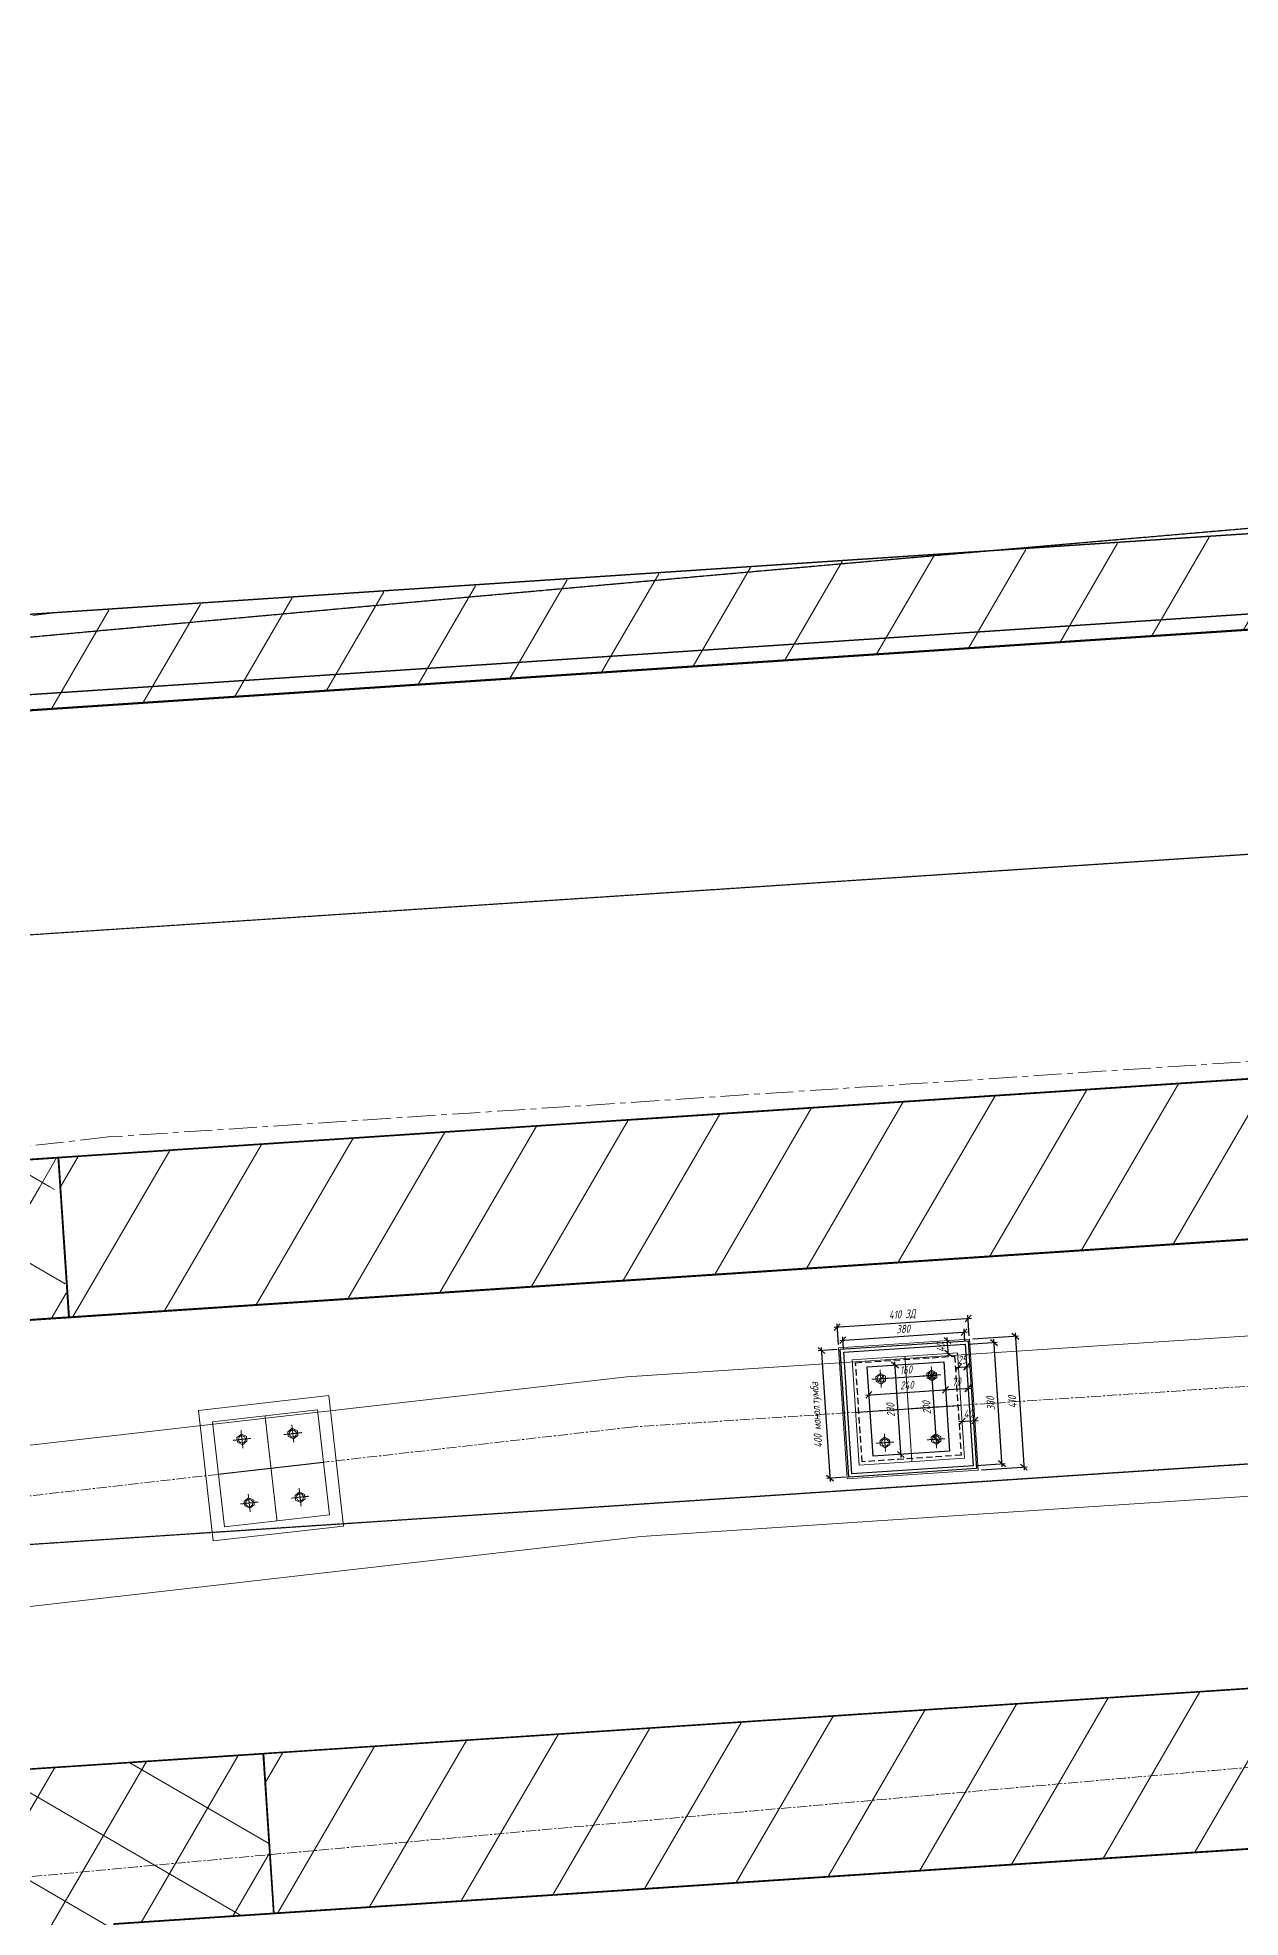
# Model space of a CAD drawing. Header units: millimetres. Extents: x 263685 to 14136308, y -2404013 to 2433772.
# Drawn here: x 7907296 to 7911054, y -574334 to -568462 of the extents above; entities that cross this region are included whole.
import ezdxf

# ---------------------------------------------------------------- set-up
doc = ezdxf.new("R2010")
doc.units = ezdxf.units.MM
for name, pattern in [('осевая', [2, 1.25, -0.25, 0.25, -0.25]), ('осеваяX2', [4, 2.5, -0.5, 0.5, -0.5]), ('Штриховая', [3, 2, -1])]:
    doc.linetypes.add(name, pattern=pattern)
for name, color, linetype, lineweight in [('ИС_Med', 7, 'Continuous', 35), ('ИС_Ось', 3, 'осевая', 18), ('ИС_РЗМ', 3, 'Continuous', 18), ('ИС_Тон', 3, 'Continuous', 18), ('ИС_Штр', 3, 'Continuous', 9), ('МДП_Ось', 1, 'осеваяX2', 30)]:
    doc.layers.add(name, color=color, linetype=linetype, lineweight=lineweight)
doc.styles.add('0', font='isocpeur.ttf', dxfattribs={"width": 0.8, "oblique": 15})
doc.dimstyles.new('М10', dxfattribs={"dimscale": 10, "dimtxt": 2.5, "dimasz": 2, "dimexe": 1, "dimexo": 1, "dimgap": 1, "dimtad": 1, "dimdec": 0, "dimtxsty": '0', "dimblk1": 'OBLIQUE', "dimblk2": 'OBLIQUE', "dimsah": 1, "dimcen": 2.5, "dimdle": 1, "dimclrd": 256, "dimclre": 256, "dimclrt": 256, "dimaunit": 1, "dimadec": 0, "dimazin": 0, "dimtfac": 0.75, "dimtdec": 0, "dimtmove": 1, "dimatfit": 2, "dimldrblk": 'OBLIQUE', "dimfxl": 1, "dimtolj": 1, "dimtzin": 0, "dimlwd": -1, "dimlwe": -1, "dimarcsym": 0})

# ---------------------------------------------------------------- blocks, each defined once
blk = doc.blocks.new('болт БО')
at = {"layer": 'ИС_Тон', "linetype": 'осевая'}
for p, q in [((-27.8473755350301, 0.1288116181356145), (27.84737553503055, -0.1288116181353871)), ((-0.1288116180771794, -27.84737553508876), (0.1288116183113743, 27.84737553520426))]:
    blk.add_line(p, q, dxfattribs=at)
at = {"layer": 'ИС_Тон'}
blk.add_lwpolyline([(14.96664636836476, -7.295342044146537), (15.03303712032357, 7.157535470322273), (0.07648264958743312, 16.64982433590194), (-14.96664636713922, 7.295342045052394), (-15.03303711909848, -7.157535469416189), (-0.07648264836325325, -16.64982433522869)], close=True, dxfattribs=at)
blk.add_circle((1.168700691778213e-10, -4.547473508864641e-13), 11, dxfattribs=at)
blk = doc.blocks.new('_OBLIQUE')
at = {"color": 0, "linetype": 'ByBlock', "lineweight": -2}
blk.add_line((0.5000000000000001, 0.4999999999999999), (-0.5000000000000001, -0.4999999999999999), dxfattribs=at)
blk = doc.blocks.new('*D1576')
at = {"layer": 'Defpoints', "transparency": 16777216}
blk.add_line((-134.5914305063052, 114.4579756437452), (45.40856949369481, 114.4579756437452), dxfattribs=at)
at = {"layer": 'Defpoints', "color": 0, "transparency": 16777216}
for p in [(-124.5914305063052, 114.4579756996536), (35.40856949369481, 114.4579756437743), (35.40856949369481, 114.4579756437452)]:
    blk.add_point(p, dxfattribs=at)
at = {"layer": 'Defpoints', "transparency": 16777216, "xscale": 20, "yscale": 20, "zscale": 20, "rotation": 180}
blk.add_blockref('_OBLIQUE', (-124.5914305063052, 114.4579756437452), dxfattribs=at)
at = {"layer": 'Defpoints', "transparency": 16777216, "xscale": 20, "yscale": 20, "zscale": 20}
blk.add_blockref('_OBLIQUE', (35.40856949369481, 114.4579756437452), dxfattribs=at)
at = {"layer": 'Defpoints', "transparency": 16777216, "insert": (-44.59143050630519, 136.9579756437452), "char_height": 25, "attachment_point": 5, "style": '0'}
blk.add_mtext('\\A1;160', dxfattribs=at)
blk = doc.blocks.new('*D1577')
at = {"layer": 'Defpoints', "transparency": 16777216}
blk.add_line((35.40880478221512, 124.5088570149965), (35.40880478221517, -95.49114298541102), dxfattribs=at)
at = {"layer": 'Defpoints', "color": 0, "transparency": 16777216}
for p in [(35.40880476769236, 114.5088570149965), (35.40880478218607, -85.49114298541102), (35.40880478221517, -85.49114298541102)]:
    blk.add_point(p, dxfattribs=at)
at = {"layer": 'Defpoints', "transparency": 16777216, "xscale": 20, "yscale": 20, "zscale": 20}
for p, rotation in [((35.40880478221512, 114.5088570149965), 90), ((35.40880478221517, -85.49114298541102), 270)]:
    blk.add_blockref('_OBLIQUE', p, dxfattribs=dict(at, rotation=rotation))
at = {"layer": 'Defpoints', "transparency": 16777216, "insert": (12.90880478221514, 14.50885701479273), "char_height": 25, "attachment_point": 5, "rotation": 90, "style": '0'}
blk.add_mtext('\\A1;200', dxfattribs=at)
blk = doc.blocks.new('*D1583')
at = {"layer": 'Defpoints', "transparency": 16777216}
blk.add_line((-174.5911951646412, 66.70392627402907), (85.4088048353442, 66.70392627402907), dxfattribs=at)
at = {"layer": 'Defpoints', "color": 0, "transparency": 16777216}
for p in [(-164.5911951646412, 66.70392635787721), (75.4088048353442, 66.70392627402907), (75.4088048353442, 66.70392627402907)]:
    blk.add_point(p, dxfattribs=at)
at = {"layer": 'Defpoints', "transparency": 16777216, "xscale": 20, "yscale": 20, "zscale": 20, "rotation": 180}
blk.add_blockref('_OBLIQUE', (-164.5911951646412, 66.70392627402907), dxfattribs=at)
at = {"layer": 'Defpoints', "transparency": 16777216, "xscale": 20, "yscale": 20, "zscale": 20}
blk.add_blockref('_OBLIQUE', (75.4088048353442, 66.70392627402907), dxfattribs=at)
at = {"layer": 'Defpoints', "transparency": 16777216, "insert": (-44.59119516464852, 89.20392627402907), "char_height": 25, "attachment_point": 5, "style": '0'}
blk.add_mtext('\\A1;240', dxfattribs=at)
blk = doc.blocks.new('*D1584')
at = {"layer": 'Defpoints', "transparency": 16777216}
blk.add_line((-77.35079311188017, -135.4911429460045), (-77.35079311188024, 164.5088570539957), dxfattribs=at)
at = {"layer": 'Defpoints', "color": 0, "transparency": 16777216}
for p in [(-77.35079311186567, 154.5088570539957), (-77.35079311188022, 154.5088570539957), (-77.35079320968364, -125.4911429460045)]:
    blk.add_point(p, dxfattribs=at)
at = {"layer": 'Defpoints', "transparency": 16777216, "xscale": 20, "yscale": 20, "zscale": 20}
for p, rotation in [((-77.35079311188022, 154.5088570539957), 90), ((-77.35079311188017, -125.4911429460045), 270)]:
    blk.add_blockref('_OBLIQUE', p, dxfattribs=dict(at, rotation=rotation))
at = {"layer": 'Defpoints', "transparency": 16777216, "insert": (-99.85079311188018, 14.50885705399563), "char_height": 25, "attachment_point": 5, "rotation": 90, "style": '0'}
blk.add_mtext('\\A1;280', dxfattribs=at)
blk = doc.blocks.new('*D1585')
at = {"layer": 'Defpoints', "transparency": 16777216}
blk.add_line((65.4088048353442, 66.70392624958185), (155.4088048353442, 66.70392624958185), dxfattribs=at)
at = {"layer": 'Defpoints', "color": 0, "transparency": 16777216}
for p in [(75.4088048353442, 66.70392627402907), (145.4088048353442, 66.70392624958185), (145.4088048353442, 66.70392624958185)]:
    blk.add_point(p, dxfattribs=at)
at = {"layer": 'Defpoints', "transparency": 16777216, "xscale": 20, "yscale": 20, "zscale": 20, "rotation": 180}
blk.add_blockref('_OBLIQUE', (75.4088048353442, 66.70392624958185), dxfattribs=at)
at = {"layer": 'Defpoints', "transparency": 16777216, "xscale": 20, "yscale": 20, "zscale": 20}
blk.add_blockref('_OBLIQUE', (145.4088048353442, 66.70392624958185), dxfattribs=at)
at = {"layer": 'Defpoints', "transparency": 16777216, "insert": (110.4088048353442, 89.20392624958185), "char_height": 25, "attachment_point": 5, "style": '0'}
blk.add_mtext('\\A1;70', dxfattribs=at)
blk = doc.blocks.new('*D1586')
at = {"layer": 'Defpoints', "transparency": 16777216}
blk.add_line((110.4088048589474, 134.3160017424671), (155.4088048589474, 134.3160017424671), dxfattribs=at)
at = {"layer": 'Defpoints', "color": 0, "transparency": 16777216}
for p in [(120.4088048589474, 134.3160017511691), (145.4088048589474, 134.3160017424379), (145.4088048589474, 134.3160017424671)]:
    blk.add_point(p, dxfattribs=at)
at = {"layer": 'Defpoints', "transparency": 16777216, "xscale": 20, "yscale": 20, "zscale": 20, "rotation": 180}
blk.add_blockref('_OBLIQUE', (120.4088048589474, 134.3160017424671), dxfattribs=at)
at = {"layer": 'Defpoints', "transparency": 16777216, "xscale": 20, "yscale": 20, "zscale": 20}
blk.add_blockref('_OBLIQUE', (145.4088048589474, 134.3160017424671), dxfattribs=at)
at = {"layer": 'Defpoints', "transparency": 16777216, "insert": (132.9088048589474, 156.8160017468035), "char_height": 25, "attachment_point": 5, "style": '0'}
blk.add_mtext('\\A1;25', dxfattribs=at)
blk = doc.blocks.new('*D1587')
at = {"layer": 'Defpoints', "transparency": 16777216}
blk.add_line((110.4088047996775, -35.37111902015749), (170.408804799692, -35.37111902015749), dxfattribs=at)
at = {"layer": 'Defpoints', "color": 0, "transparency": 16777216}
for p in [(120.4088047996775, -35.37111900618766), (160.408804799692, -35.3711190201866), (160.408804799692, -35.37111902015749)]:
    blk.add_point(p, dxfattribs=at)
at = {"layer": 'Defpoints', "transparency": 16777216, "xscale": 20, "yscale": 20, "zscale": 20, "rotation": 180}
blk.add_blockref('_OBLIQUE', (120.4088047996775, -35.37111902015749), dxfattribs=at)
at = {"layer": 'Defpoints', "transparency": 16777216, "xscale": 20, "yscale": 20, "zscale": 20}
blk.add_blockref('_OBLIQUE', (160.408804799692, -35.37111902015749), dxfattribs=at)
at = {"layer": 'Defpoints', "transparency": 16777216, "insert": (140.4088047996775, -12.87111901320168), "char_height": 25, "attachment_point": 5, "style": '0'}
blk.add_mtext('\\A1;40', dxfattribs=at)
blk = doc.blocks.new('*D1578')
at = {"layer": 'Defpoints', "transparency": 16777216}
for p, q in [((-249.5911951112648, 229.5088571141241), (-249.5911951112648, 294.3531216889387)), ((160.4088048887352, 229.5088569709333), (160.4088048887352, 294.3531216889387)), ((-259.5911951112648, 284.3531216889387), (170.4088048887352, 284.3531216889387))]:
    blk.add_line(p, q, dxfattribs=at)
at = {"layer": 'Defpoints', "color": 0, "transparency": 16777216}
for p in [(160.4088048887352, 284.3531216889387), (-249.5911951112648, 219.5088571141241), (160.4088048887352, 219.5088569709333)]:
    blk.add_point(p, dxfattribs=at)
at = {"layer": 'Defpoints', "transparency": 16777216, "xscale": 20, "yscale": 20, "zscale": 20, "rotation": 180}
blk.add_blockref('_OBLIQUE', (-249.5911951112648, 284.3531216889387), dxfattribs=at)
at = {"layer": 'Defpoints', "transparency": 16777216, "xscale": 20, "yscale": 20, "zscale": 20}
blk.add_blockref('_OBLIQUE', (160.4088048887352, 284.3531216889387), dxfattribs=at)
at = {"layer": 'Defpoints', "transparency": 16777216, "insert": (-44.59119511126482, 308.7281216889387), "char_height": 25, "attachment_point": 5, "style": '0'}
blk.add_mtext('\\A1;410 ЗД', dxfattribs=at)
blk = doc.blocks.new('*D1579')
at = {"layer": 'Defpoints', "transparency": 16777216}
for p, q in [((-244.5911951165181, 242.5192419534433), (155.4088048834819, 242.5192419534433)), ((-234.5911951165181, 214.5088571088854), (-234.5911951165181, 252.5192419534433)), ((145.4088048834819, 214.508856976172), (145.4088048834819, 252.5192419534433))]:
    blk.add_line(p, q, dxfattribs=at)
at = {"layer": 'Defpoints', "color": 0, "transparency": 16777216}
for p in [(145.4088048834819, 242.5192419534433), (-234.5911951165181, 204.5088571088854), (145.4088048834819, 204.508856976172)]:
    blk.add_point(p, dxfattribs=at)
at = {"layer": 'Defpoints', "transparency": 16777216, "xscale": 20, "yscale": 20, "zscale": 20, "rotation": 180}
blk.add_blockref('_OBLIQUE', (-234.5911951165181, 242.5192419534433), dxfattribs=at)
at = {"layer": 'Defpoints', "transparency": 16777216, "xscale": 20, "yscale": 20, "zscale": 20}
blk.add_blockref('_OBLIQUE', (145.4088048834819, 242.5192419534433), dxfattribs=at)
at = {"layer": 'Defpoints', "transparency": 16777216, "insert": (-44.59119511651807, 265.0192419534433), "char_height": 25, "attachment_point": 5, "style": '0'}
blk.add_mtext('\\A1;380', dxfattribs=at)
blk = doc.blocks.new('*D1580')
at = {"layer": 'Defpoints', "transparency": 16777216}
blk.add_line((91.22692856036886, 169.5088569950895), (91.22692856036885, 229.5088569950896), dxfattribs=at)
at = {"layer": 'Defpoints', "color": 0, "transparency": 16777216}
for p in [(91.22692856035431, 219.5088569950896), (91.22692856036886, 219.5088569950896), (91.22692854638447, 179.5088569950895)]:
    blk.add_point(p, dxfattribs=at)
at = {"layer": 'Defpoints', "transparency": 16777216, "xscale": 20, "yscale": 20, "zscale": 20}
for p, rotation in [((91.22692856036886, 219.5088569950896), 90), ((91.22692856036886, 179.5088569950895), 270)]:
    blk.add_blockref('_OBLIQUE', p, dxfattribs=dict(at, rotation=rotation))
at = {"layer": 'Defpoints', "transparency": 16777216, "insert": (68.72692855338391, 199.5088569950312), "char_height": 25, "attachment_point": 5, "rotation": 90, "style": '0'}
blk.add_mtext('\\A1;40', dxfattribs=at)
blk = doc.blocks.new('*D1581')
at = {"layer": 'Defpoints', "transparency": 16777216}
for p, q in [((155.408804883482, 204.5088569761721), (245.8727592602373, 204.5088569761721)), ((235.8727592602374, -185.4911430238281), (235.8727592602373, 214.5088569761721)), ((155.4088047507394, -175.4911430238281), (245.8727592602374, -175.4911430238281))]:
    blk.add_line(p, q, dxfattribs=at)
at = {"layer": 'Defpoints', "color": 0, "transparency": 16777216}
for p in [(145.408804883482, 204.5088569761721), (235.8727592602373, 204.5088569761721), (145.4088047507394, -175.4911430238281)]:
    blk.add_point(p, dxfattribs=at)
at = {"layer": 'Defpoints', "transparency": 16777216, "xscale": 20, "yscale": 20, "zscale": 20}
for p, rotation in [((235.8727592602373, 204.5088569761721), 90), ((235.8727592602374, -175.4911430238281), 270)]:
    blk.add_blockref('_OBLIQUE', p, dxfattribs=dict(at, rotation=rotation))
at = {"layer": 'Defpoints', "transparency": 16777216, "insert": (213.3727592602373, 14.50885697617193), "char_height": 25, "attachment_point": 5, "rotation": 90, "style": '0'}
blk.add_mtext('\\A1;380', dxfattribs=at)
blk = doc.blocks.new('*D1582')
at = {"layer": 'Defpoints', "transparency": 16777216}
for p, q in [((170.4088048887352, 219.5088569709334), (313.6341532355, 219.5088569709334)), ((303.6341532355, 229.5088569709334), (303.6341532355001, -200.4911430290668)), ((170.4088047455007, -190.4911430290668), (313.6341532355001, -190.4911430290668))]:
    blk.add_line(p, q, dxfattribs=at)
at = {"layer": 'Defpoints', "color": 0, "transparency": 16777216}
for p in [(160.4088048887352, 219.5088569709334), (160.4088047455007, -190.4911430290668), (303.6341532355001, -190.4911430290668)]:
    blk.add_point(p, dxfattribs=at)
at = {"layer": 'Defpoints', "transparency": 16777216, "xscale": 20, "yscale": 20, "zscale": 20}
for p, rotation in [((303.6341532355, 219.5088569709334), 90), ((303.6341532355001, -190.4911430290668), 270)]:
    blk.add_blockref('_OBLIQUE', p, dxfattribs=dict(at, rotation=rotation))
at = {"layer": 'Defpoints', "transparency": 16777216, "insert": (281.1341532355, 14.50885697093324), "char_height": 25, "attachment_point": 5, "rotation": 90, "style": '0'}
blk.add_mtext('\\A1;410', dxfattribs=at)
blk = doc.blocks.new('*D1575')
at = {"layer": 'Defpoints', "transparency": 16777216}
for p, q in [((-254.5911951130112, 214.508857112378), (-313.4498259851537, 214.508857112378)), ((-303.4498259851537, 224.508857112378), (-303.4498259851536, -195.4911428876222)), ((-254.5911952527532, -185.4911428876222), (-313.4498259851536, -185.4911428876222))]:
    blk.add_line(p, q, dxfattribs=at)
at = {"layer": 'Defpoints', "color": 0, "transparency": 16777216}
for p in [(-244.5911951130112, 214.508857112378), (-303.4498259851536, -185.4911428876222), (-244.5911952527532, -185.4911428876222)]:
    blk.add_point(p, dxfattribs=at)
at = {"layer": 'Defpoints', "transparency": 16777216, "xscale": 20, "yscale": 20, "zscale": 20}
for p, rotation in [((-303.4498259851537, 214.508857112378), 90), ((-303.4498259851536, -185.4911428876222), 270)]:
    blk.add_blockref('_OBLIQUE', p, dxfattribs=dict(at, rotation=rotation))
at = {"layer": 'Defpoints', "transparency": 16777216, "insert": (-329.6998259851536, 14.50885711237797), "char_height": 25, "attachment_point": 5, "rotation": 90, "style": '0'}
blk.add_mtext('\\A1;400 монол.тумба', dxfattribs=at)
blk = doc.blocks.new('A$C545E156D')
at = {"layer": 'ИС_Тон'}
for points in [[(289.4314504628419, -16.71632384730037), (-16.71632384735858, -289.431450462871), (-289.431450462871, 16.71632384730037), (16.71632384730037, 289.4314504628419)], [(232.9570211042301, -13.45460212099715), (-13.45460212102626, -232.9570211042301), (-232.9570211042883, 13.45460212099715), (13.45460212096805, 232.9570211042301)]]:
    blk.add_lwpolyline(points, close=True, dxfattribs=at)
at = {"layer": 'ИС_Тон', "linetype": 'осевая'}
for points in [[(109.7512094915728, -123.2058116126282), (-109.751209491631, 123.2058116126282)], [(123.2058116125991, 109.7512094916019), (-123.2058116126573, -109.751209491631)]]:
    blk.add_lwpolyline(points, dxfattribs=at)
at = {"layer": 'ИС_Тон', "rotation": 221.6945127324549}
for p in [(-6.779733455390669, 127.8828964885033), (-126.2520356252207, 21.45748122388613), (126.2520356253372, -21.45748122376972), (6.779733455507085, -127.8828964883869)]:
    blk.add_blockref('болт БО', p, dxfattribs=at)
blk = doc.blocks.new('Б33')
at = {"layer": 'ИС_Med'}
blk.add_lwpolyline([(-15.08812343867604, -0.6870502139208838), (15.1118765613065, -0.6870502139209975), (15.1118765613065, 0.7129497860732954), (-15.08812343867604, 0.7129497860734091)], close=True, dxfattribs=at)
at = {"layer": 'ИС_Ось', "linetype": 'осевая', "ltscale": 25}
blk.add_lwpolyline([(-16.48812343867027, 0.01294978609064401), (16.51187656132973, 0.0129497860907577)], dxfattribs=at)
blk = doc.blocks.new('*U1644')
at = {"layer": 'Defpoints'}
for points in [[(-244.5911951130111, 214.5088571123779), (155.4088048869889, 214.5088569726795), (155.4088047472469, -185.4911430273205), (-244.5911952527531, -185.4911428876221)], [(-164.5911951339658, 154.5088570844382), (75.40880486603419, 154.5088570006192), (75.40880476820166, -125.4911429993808), (-164.5911952317983, -125.4911429155618)]]:
    blk.add_lwpolyline(points, close=True, dxfattribs=at)
at = {"layer": 'Defpoints', "color": 1, "ltscale": 250}
blk.add_lwpolyline([(-234.5911951165181, 204.5088571088854), (145.4088048834819, 204.508856976172), (145.4088047507394, -175.491143023828), (-234.5911952492606, -175.4911428911146)], close=True, dxfattribs=at)
at = {"layer": 'Defpoints', "color": 1, "linetype": 'Штриховая', "ltscale": 10}
blk.add_lwpolyline([(-199.5911951287562, 169.5088570966618), (110.4088048712583, 169.5088569883956), (110.408804762963, -140.4911430116044), (-199.591195237037, -140.4911429033382)], close=True, dxfattribs=at)
at = {"layer": 'ИС_Тон'}
for points in [[(-249.5911951112648, 219.5088571141241), (160.4088048887352, 219.5088569709333), (160.4088047455007, -190.4911430290667), (-249.5911952544993, -190.4911428858468)], [(-209.5911951252492, 179.5088571001543), (120.4088048747362, 179.5088569849031), (120.4088047594705, -150.4911430150969), (-209.5911952405149, -150.4911428998457)]]:
    blk.add_lwpolyline(points, close=True, dxfattribs=at)
at = {"layer": 'ИС_Тон', "linetype": 'осевая'}
for points in [[(-44.59119512523466, 179.5088570425287), (-44.59119524052949, -150.4911429574713)], [(-209.5911951828894, 14.50885710018338), (120.4088048171106, 14.5088569849031)]]:
    blk.add_lwpolyline(points, dxfattribs=at)
at = {"layer": 'ИС_Тон'}
for p in [(-124.5911951480666, 114.5088570704684), (35.40880485193338, 114.508857014589), (-124.5911952179304, -85.49114292953163), (35.40880478206964, -85.49114298541099)]:
    blk.add_blockref('болт БО', p, dxfattribs=at)
at = {"layer": 'Defpoints'}
for base, p1, p2, angle, text, picture, middle in [((160.4088048887352, 284.3531216889387), (-249.5911951112648, 219.5088571141241), (160.4088048887352, 219.5088569709333), 359.9999999799897, '<> ЗД', '*D1578', (-44.59119511126482, 308.7281216889387)), ((-303.4498259851536, -185.4911428876222), (-244.5911951130111, 214.5088571123779), (-244.5911952527531, -185.4911428876221), 89.99999997998968, '<> монол.тумба', '*D1575', (-329.6998259851536, 14.50885711237797))]:
    dim = blk.add_linear_dim(base=base, p1=p1, p2=p2, angle=angle, text=text, dimstyle='М10', dxfattribs=at)
    dim.commit()
    dim.dimension.update_dxf_attribs({"geometry": picture, "text_midpoint": middle})
for base, p1, p2, angle, picture, middle in [((145.4088048834819, 242.5192419534433), (-234.5911951165181, 204.5088571088854), (145.4088048834819, 204.508856976172), 359.9999999799897, '*D1579', (-44.59119511651807, 265.0192419534433)), ((235.8727592602373, 204.5088569761721), (145.4088047507394, -175.491143023828), (145.4088048834819, 204.508856976172), 89.99999997998968, '*D1581', (213.3727592602373, 14.50885697617193)), ((303.6341532355001, -190.4911430290668), (160.4088048887352, 219.5088569709333), (160.4088047455007, -190.4911430290667), 89.99999997998968, '*D1582', (281.1341532355, 14.50885697093324)), ((35.40856949369481, 114.4579756437452), (-124.5914305063052, 114.4579756996536), (35.40856949369481, 114.4579756437743), 359.9999999799897, '*D1576', (-44.59143050630519, 136.9579756437452)), ((-77.35079311188022, 154.5088570539957), (-77.35079320968362, -125.4911429460044), (-77.35079311186564, 154.5088570539956), 89.99999997998968, '*D1584', (-99.85079311188018, 14.50885705399563)), ((35.40880478221517, -85.49114298541102), (35.40880476769235, 114.5088570149965), (35.40880478218605, -85.49114298541099), 89.99999997998968, '*D1577', (12.90880478221514, 14.50885701479273)), ((75.40880483532152, 66.70392627389538), (-164.5911951646412, 66.70392635787721), (75.4088048353442, 66.70392627402907), 359.9999999799897, '*D1583', (-44.59119516464852, 89.20392627402907)), ((145.4088048353442, 66.70392624958185), (75.4088048353442, 66.70392627402907), (145.4088048353442, 66.70392624958185), 359.9999999799897, '*D1585', (110.4088048353442, 89.20392624958185))]:
    dim = blk.add_linear_dim(base=base, p1=p1, p2=p2, angle=angle, dimstyle='М10', dxfattribs=at)
    dim.commit()
    dim.dimension.update_dxf_attribs({"geometry": picture, "text_midpoint": middle})
for base, p1, p2, angle, picture, middle, set_off in [((91.22692856035789, 219.5088569950949), (91.22692854637347, 179.5088569950948), (91.22692856034331, 219.5088569950948), 89.99999997998968, '*D1580', (91.22692855337294, 199.5088569950366), (-1.097077984013595e-11, 5.314859663485549e-12)), ((145.4088048589508, 134.3160017425), (120.4088048589508, 134.3160017512021), (145.4088048589508, 134.3160017424709), 359.9999999799897, '*D1586', (132.9088048589508, 134.3160017468365), (3.410605131648481e-12, 3.299760464869905e-11)), ((160.4088047996954, -35.3711190201708), (120.4088047996808, -35.37111900620096), (160.4088047996954, -35.3711190201999), 359.9999999799897, '*D1587', (140.4088047996808, -35.37111901321498), (3.339550858072471e-12, -1.330136001342908e-11))]:
    dim = blk.add_linear_dim(base=base, p1=p1, p2=p2, angle=angle, dimstyle='М10', dxfattribs=at)
    dim.commit()
    dim.dimension.update_dxf_attribs({"geometry": picture, "text_midpoint": middle, "dimtype": 128, "insert": set_off})
blk = doc.blocks.new('*U1643')
at = {"layer": 'ИС_Med', "color": 0, "linetype": 'ByBlock', "lineweight": -2, "transparency": 16777216}
blk.add_blockref('*U1644', (0, 0), dxfattribs=at)
blk = doc.blocks.new('План Узловая')
at = {"layer": 'ИС_Штр'}
h = blk.add_hatch(dxfattribs=at)
h.set_pattern_fill('ANSI31', color=256, scale=75, angle=14.81052377493742)
h.set_pattern_definition([(59.81052377493732, (17521.20220884826, 15609.4822923381), (-205.8274345762676, 119.7438215556539), [])])
h.paths.add_polyline_path([(34013.51668488857, 11770.77837489161), (31765.63836569822, 11622.34082499717), (31785.13848816237, 11327.44438358326), (60921.58694187913, 13252.89472723985), (60902.02081135416, 13548.78939562838), (51602.63608666003, 12936.93118764652), (50964.39418023551, 13495.95329513703), (50365.71385665669, 13456.36509373802), (49806.70289396826, 12818.16604631348)])
h = blk.add_hatch(dxfattribs=at)
h.set_pattern_fill('ANSI31', color=256, scale=75, angle=14.81052377493742)
h.set_pattern_definition([(59.81052377493732, (18161.50129914627, 13747.6728769188), (-205.8274345762676, 119.7438215556539), [])])
h.paths.add_polyline_path([(61013.96089759876, 11855.94553264219), (32392.52641241241, 9963.34393220814), (32425.43757846038, 9465.634968164028), (61046.95151109307, 11357.03510028397)])
h = blk.add_hatch(dxfattribs=at)
h.set_pattern_fill('ANSI37', color=256, scale=75, angle=14.81052377493742)
h.set_pattern_definition([(59.81052396495632, (30598.14906042325, 11084.6538830669), (-205.8274349733927, 119.7438208730364), []), (149.8105239649563, (30598.14906042325, 11084.6538830669), (-119.7438208730364, -205.8274349733926), [])])
h.paths.add_polyline_path([(31046.23397322121, 10889.94822154474), (30906.35093492683, 11296.71917364025), (29771.41297818359, 10906.42933399713), (29941.53977606626, 10411.74852178141), (29914.8661103553, 10815.12901959202), (30264.10341294017, 10838.2224490302), (30276.2130249184, 10655.09121536335), (30375.99511137127, 10661.6893380601), (30363.88549939299, 10844.82057172694)])
h.paths.add_polyline_path([(30211.02929780685, 9628.14889398939), (30016.62357528455, 10193.42598092451), (29956.24045332294, 10189.43312748091), (29941.53977606626, 10411.74852178141), (29771.41297818359, 10906.42933399713), (28749.58222104004, 10555.03553314804), (28824.86015602079, 9969.378947707999), (28990.12434226513, 9488.801236460102)])
h.paths.add_polyline_path([(29771.41297818359, 10906.42933399713), (29575.06451056135, 11477.35537651106), (28404.61289571738, 11399.88780007535), (28627.24644248543, 9447.3842653241), (28990.12434226513, 9488.801236460102), (28636.79835009383, 10516.25068271247)])
h.paths.add_polyline_path([(30906.35093492683, 11296.71917364025), (31046.23397322121, 10889.94822154474), (31311.81466521224, 10907.51260825666), (31286.30750337866, 11293.25230178458), (31785.21793564252, 11326.24291527271), (31765.66513765877, 11622.34259287053), (29575.06451056135, 11477.35537651106), (29771.41297818359, 10906.42933399713)])
h.paths.add_polyline_path([(31432.21877995296, 9767.529025885859), (31387.72936623154, 9896.901402967982), (31378.68122114491, 9896.30309145141), (31376.47818868695, 9929.61910954502), (31257.53760631901, 10275.49073574459), (30405.25984236068, 10219.1246796156), (30393.15023038239, 10402.25591328251), (30293.36814392969, 10395.65779058594), (30305.47775590781, 10212.52655691892), (30016.62357528455, 10193.42598092451), (30211.02929780685, 9628.14889398939)], flags=16)
h.paths.add_polyline_path([(32398.18440458359, 9877.779251700034), (32392.52641244623, 9963.343932211632), (31387.72936623154, 9896.901402967982), (31432.21877995296, 9767.529025885859)])
h.paths.add_polyline_path([(31353.18900819722, 10281.81671597669), (31257.53760631901, 10275.49073574459), (31376.47818868695, 9929.61910954502)], flags=17)
h.paths.add_polyline_path([(31332.4943622608, 10594.77769663243), (31151.8469816313, 10582.83233023685), (31246.23847679194, 10308.34788362775), (31350.976580263, 10315.27481997368)], flags=17)
h.paths.add_polyline_path([(31246.23847679194, 10308.34788362775), (31151.8469816313, 10582.83233023685), (30384.56454370992, 10532.09553118696), (30393.15023038239, 10402.25591328251), (30403.04741442745, 10252.5827836034)], flags=17)
h.paths.add_polyline_path([(30293.36814392969, 10395.65779058594), (30284.78245725716, 10525.49740848935), (29935.54515467252, 10502.40397904773), (29941.53977606626, 10411.74852178141), (30005.32358605106, 10226.28316698578), (30303.26532797457, 10245.98466090672)], flags=17)
h.paths.add_polyline_path([(30266.31584087346, 10804.76434504252), (29917.07853828854, 10781.67091560445), (29935.54515467252, 10502.40397904773), (30284.78245725716, 10525.49740848935), (30276.2130249184, 10655.09121536335)], flags=17)
h.paths.add_polyline_path([(31151.8469816313, 10582.83233023685), (31057.53310274723, 10857.09107366478), (30366.09792732628, 10811.36246773915), (30375.99511137127, 10661.6893380601), (30384.56454370992, 10532.09553118696)], flags=17)
h.paths.add_polyline_path([(31314.0270931464, 10874.0545042599), (31057.53310274723, 10857.09107366478), (31151.8469816313, 10582.83233023685), (31332.4943622608, 10594.77769663243)])
h.paths.add_polyline_path([(33847.50386461854, 3846.014640074573), (34346.4142968824, 3879.005253562646), (34313.4236833881, 4377.91568592086), (33299.57849203912, 4310.874845194281), (33207.20477427292, 5707.82405552722), (33706.11520653672, 5740.814669015235), (33673.12459304242, 6239.725101373508), (32659.27940174099, 6172.684260613343), (32566.90568397479, 7569.633470946283), (33065.81611623859, 7602.624084434356), (33032.82550274429, 8101.534516792628), (32018.98031144287, 8034.493676032464), (31926.60659367667, 9431.442886365345), (32425.51702594047, 9464.433499853418), (32378.60591226845, 9875.845516204718), (28627.16609921452, 9448.088877717964), (28675.30819469853, 9025.881114337652), (29190.61208149669, 9084.638463201583), (29349.21885864116, 7693.651802508277), (28852.43790839141, 7637.006524956436), (28909.08318594558, 7140.225574683165), (29823.46260771604, 7244.487374793505), (29982.06938486057, 5853.500714099908), (29485.28843461076, 5796.855436548416), (29541.93371216499, 5300.074486275087), (30456.31313395494, 5404.336286514183), (30614.91991109942, 4013.349625820527), (30118.13896084961, 3956.704348269035), (30174.78423839941, 3459.923398034181), (31089.16366012767, 3564.185198139807), (31247.77043727128, 2173.198537446093), (30750.9894870214, 2116.553259894601), (30807.63476457569, 1619.772309621272), (31722.01418641413, 1724.034109826898), (31880.62096355774, 333.0474491331843), (31383.84001330787, 276.4021715816343), (31440.4852908621, -220.3787786916364), (32354.86471263255, -116.1169785812963), (32513.47148977703, -1507.103639274545), (32016.69053952728, -1563.748916826444), (32087.49713647115, -2184.725104677607), (35765.57305422839, -1940.037392498227), (35719.38619535958, -1241.562787546834), (35220.47576309572, -1274.553401034907), (35128.10204532946, 122.395809298032), (35627.01247759332, 155.3864227860468), (35594.02186409902, 654.2968551443191), (34580.17667279759, 587.2560143842129), (34487.80295503134, 1984.205224717094), (34986.7133872952, 2017.195838205167), (34953.7227738045, 2516.106270509656), (33939.8775823848, 2449.065429741633)])
h = blk.add_hatch(dxfattribs=at)
h.set_pattern_fill('ANSI31', color=256, scale=75, angle=14.81052377493742)
h.set_pattern_definition([(59.81052377493734, (18801.8003894444, 11885.86346149939), (-205.8274345762676, 119.7438215556539), [])])
h.paths.add_polyline_path([(61654.25998789683, 9994.136117222719), (33032.82550271053, 8101.534516788786), (33065.7366687585, 7603.825552744558), (61687.25060139119, 9495.225684864505)])
for p, q in [((32423.85900783539, 9465.54084610939), (32390.86839461327, 9964.451278209686)), ((33064.15809845924, 7603.731430411339), (33031.16748487949, 8102.641862750053))]:
    blk.add_line(p, q)
at = {"layer": 'ИС_Med'}
for p, q in [((43294.17978978157, 12088.49371814728), (31284.64948558807, 11294.35964763165)), ((31377.02320337296, 9897.410437345505), (43294.17978978157, 10685.43626630306)), ((43294.17978966236, 10184.34431874752), (31924.9485758543, 9432.550232291222)), ((42653.88069927692, 10142.00433468819), (31924.9485758543, 9432.550232291222)), ((32017.32229363918, 8035.601022005081), (43294.17978978157, 8781.286866784096)), ((43294.17978954315, 8280.194919466972), (32565.24766612053, 7570.740817070007)), ((33065.81611623854, 7602.624084434356), (33032.82550274429, 8101.534516792628))]:
    blk.add_line(p, q, dxfattribs=at)
at = {"layer": 'ИС_Med', "color": 4, "ltscale": 70}
for points in [[(164249.9851047195, 9378.361564947409), (146737.1632683666, 11229.1734096345), (141436.4759885746, 11690.23788768327), (139643.362799186, 11846.14761003095), (127893.7473204083, 12867.91265607666), (98278.7031883793, 14177.07054692687), (96571.9309739063, 14158.33010130562), (64797.64305768989, 13809.44680646947), (63363.12789939001, 13714.58902830584), (33943.15434313292, 11769.18377471657), (28404.26680271205, 11402.9230471336)], [(164246.7224923679, 9127.77155343676), (146717.3799773988, 10980.32935705327), (127880.9666615647, 12618.45961157372), (98277.15257276682, 13927.1210689341), (96576.72460355522, 13908.45028344804), (64808.76860733383, 13559.63651341503), (63380.57195177174, 13465.19654828566), (33966.56023019768, 11520.18552294042)], [(33966.56023019768, 11520.18552294042), (28426.72394413123, 11153.86205924518)]]:
    blk.add_lwpolyline(points, dxfattribs=at)
at = {"layer": 'ИС_Med'}
for points in [[(34186.10324634711, 10081.94477966853), (61512.87132986501, 11888.93614609633)], [(28604.50159799523, 9646.857302113785), (28404.26680271205, 11402.9230471336), (31765.47749419458, 11625.18418972549), (31785.24470742274, 11326.24468556518), (31286.30750337872, 11293.25230178447), (31378.68122114486, 9896.303091451584), (32392.52641244623, 9963.343932211632), (32425.51702594053, 9464.43349985336), (31926.60659367667, 9431.442886365345), (32018.98031144292, 8034.493676032405), (33032.82550274429, 8101.534516792512), (33065.81611623848, 7602.624084434297), (32566.90568397479, 7569.633470946166), (32659.27940174093, 6172.684260613401), (33673.12459304236, 6239.725101373508), (33706.11520653666, 5740.814669015293), (33207.20477427298, 5707.82405552722), (33299.57849203923, 4310.874845194281), (34313.42368338566, 4377.915685957414), (34346.41429688234, 3879.005253562762), (33847.50386461866, 3846.014640074689)]]:
    blk.add_lwpolyline(points, dxfattribs=at)
at = {"layer": 'ИС_Ось', "ltscale": 0.08}
for p, q in [((29935.63543844223, 10503.62693214417), (43294.17978978157, 11386.96499228477)), ((30575.93452870846, 8641.817516982555), (43294.17978954315, 9482.815592885017))]:
    blk.add_line(p, q, dxfattribs=at)
at = {"layer": 'ИС_Ось', "color": 2, "ltscale": 70}
for points in [[(174104.5991200464, 8484.928866645969), (149529.5871549466, 11082.09588252449), (130128.1253657142, 12769.36622459895), (98281.30364431615, 14177.181717603), (64799.14123835223, 13809.54587414267), (32399.4591503116, 11667.10643149092), (7342.826656995836, 8785.304755250763)], [(173931.7129789479, 6849.039083617754), (149371.8698393077, 9444.603008795479), (130020.4920928834, 11127.51773473344), (98253.98959370548, 12531.78264908266), (64862.4893262262, 12165.14228050676), (32547.79332327511, 10028.32257018071), (7530.781608725927, 7151.077740384062)]]:
    blk.add_lwpolyline(points, dxfattribs=at)
at = {"layer": 'ИС_Ось', "color": 6, "ltscale": 25}
blk.add_lwpolyline([(171555.2733744095, 5934.975673662382), (146486.6045495929, 8584.31394850259), (127723.4753012578, 10216.07097017171), (98237.186056184, 11519.53714314057), (96603.15199281904, 11501.5953661137), (64901.46091584879, 11153.50918825902), (63539.38876502629, 11063.44172736257), (34182.77758778178, 9122.226331550512), (11767.37588040758, 6559.854624605272), (6618.952659764327, 5831.793216555263)], dxfattribs=at)
blk.add_lwpolyline([(171938.7137536773, 4820.039046314196), (151544.5615984517, 6972.488849354908, 0.059768530447525), (7720.029646566836, 4924.088648953591)], format="xyb", dxfattribs=at)
at = {"layer": 'ИС_Тон'}
for points in [[(32425.51702594053, 9464.433499853476), (32392.52641244623, 9963.34393221169), (61013.96089759882, 11855.94553264166), (61046.95151109307, 11357.03510028357), (32425.51702594053, 9464.43349985336), (32420.75672414887, 9536.422589277907), (32417.37692325248, 9587.534640492464)], [(33065.81611623854, 7602.624084434356), (33032.82550274429, 8101.534516792628), (61654.25998789689, 9994.136117222602), (61687.25060139113, 9495.225684864505), (33065.81611623854, 7602.624084434297), (33061.05581444694, 7674.613173858786), (33057.67601355055, 7725.725225073402)]]:
    blk.add_lwpolyline(points, dxfattribs=at)
at = {"layer": 'ИС_Тон', "color": 1}
blk.add_lwpolyline([(33944.1030887785, 11769.24651082879), (28404.26680271205, 11402.9230471336)], dxfattribs=at)
at = {"layer": 'ИС_Тон', "color": 6, "ltscale": 70}
for points in [[(171498.9306371038, 6098.804484876979), (146501.6572052492, 8740.597462894977), (127733.7478993334, 10372.77018774557), (98239.79292909795, 11676.57523053134), (96601.4282287499, 11658.58590289037), (64895.41492813086, 11310.45226680062), (63529.02971239609, 11220.09960309369), (34168.67450297053, 9278.63663194445), (11747.46516204055, 6715.601037012646), (6566.950308202533, 5983.001408492215)], [(171678.3661062302, 5577.056678460911), (146453.7188114378, 8242.87926419318), (127701.0326188374, 9873.728093561542), (98231.49078606052, 11176.4539331086), (96606.9179232376, 11158.61604054424), (64914.6696660858, 10810.63354533073), (63562.02032586816, 10721.18917082885), (34213.58878580894, 8780.514656167594), (11810.87509314559, 6219.593354186625), (6732.56289279426, 5501.446657100751)]]:
    blk.add_lwpolyline(points, dxfattribs=at)
at = {"layer": 'ИС_Med', "xscale": 1000, "yscale": 1000, "zscale": 1000, "rotation": 3.783194263196299}
for p in [(46388.59317871596, 11577.38902713126), (46388.59317871596, 11577.38902713137), (47028.89226901397, 9715.579611712252), (47669.1913593121, 7853.77019629319)]:
    blk.add_blockref('Б33', p, dxfattribs=at)
at = {"layer": 'ИС_Med', "rotation": 3.784805883734298}
blk.add_blockref('*U1643', (35093.43376393063, 9167.172095864022), dxfattribs=at)
at = {"layer": 'ИС_РЗМ', "rotation": 324.8109291267712}
blk.add_blockref('A$C545E156D', (33056.57756442082, 8993.48177858995), dxfattribs=at)

msp = doc.modelspace()

# ---------------------------------------------------------------- linework, layer by layer
at = {"layer": 'МДП_Ось', "ltscale": 2, "flags": 128}
msp.add_lwpolyline([(7743020.992595687, -593330.2204492757), (7875995.041738242, -574045.6070504603, -0.06236864998936627), (8026972.342351574, -571109.4304036988), (8061759.606124713, -574780.1694094313, -0.0006835939129814829), (8066127.362766737, -575245.0831864031, -0.002050784183666171), (8070537.541818458, -575738.9143342129, -0.003417982021346757), (8074983.556319313, -576286.0585162179, -0.004785192664712867), (8079461.395765371, -576911.853947053, -0.006152421236037466), (8083965.726884553, -577642.1325494951, -0.007519673090427893), (8088489.448947108, -578503.0991005858, -0.008886952884495987), (8093023.240716463, -579521.1606231682, -0.01025426574051438), (8097555.105289772, -580722.6930873792, -0.1601430922746665), (8153134.948824895, -618559.8595920985, -0.01025426574051387), (8155916.350471443, -622338.4808565069, -0.008886952884495774), (8158525.636952834, -626183.3919233608, -0.007519673090428102), (8160985.074264622, -630076.525973689, -0.006152421236038218), (8163315.813701455, -633999.5298304628, -0.004785192664712388), (8165539.632439391, -637936.190375684, -0.003417982021346684), (8167678.608705627, -641872.0755668599, -0.002050784183666186), (8169754.846329005, -645794.1650306806, -0.0006835937965662782), (8171790.238388119, -649690.4788107921), (8184758.34710405, -674570.3202971127, 0.0006835937965661736), (8186775.97906046, -678432.6448135038, 0.002050784183666182), (8188793.496882007, -682243.8104068494, 0.003417982021347047), (8190832.591155495, -685995.9048459451, 0.004785192664713083), (8192912.373744836, -689677.5889339225, 0.006152421236038548), (8195050.799434346, -693276.8982754163, 0.00751967309042816), (8197264.460967481, -696780.9847788508, 0.008886952884496306), (8199568.362145425, -700175.8956863796, 0.01025426574051302), (8201975.664321106, -703446.3966451403, 0.2138723582029345), (8268493.021574076, -739259.4261616273, 0.01025426574051402), (8272545.094665596, -739468.4388355437, 0.008886952884494025), (8276647.583610649, -739522.8925601612, 0.007519673090428092), (8280791.538415405, -739441.9096317345, 0.006152421236037237), (8284973.570544253, -739245.6967650175, 0.004785192664712761), (8289192.088392084, -738955.1790515168, 0.003417982021346697), (8293446.987903847, -738591.9321772363, 0.002050784183666441), (8297739.323941261, -738178.1536178559, 0.0006835938547737822), (8302070.963949747, -737736.6645410234), (8315444.089647659, -736361.3322489178)], format="xyb", dxfattribs=at)

# ---------------------------------------------------------------- next in the draw order: block references
at = {"layer": 'ИС_Ось', "color": 4, "ltscale": 0.05}
msp.add_blockref('План Узловая', (7874968.788125941, -581924.4700561167), dxfattribs=at)

doc.saveas('drawing.dxf')
